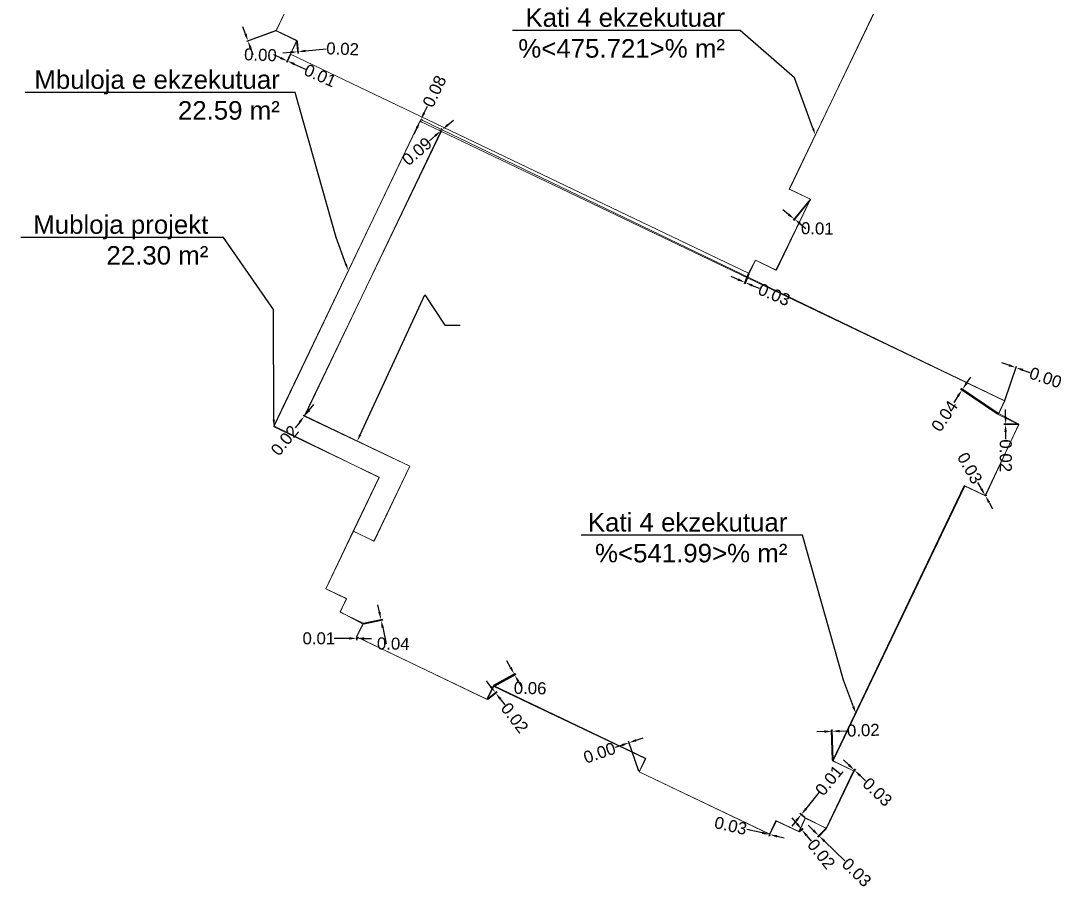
# Model space of a CAD drawing. Header units: metres. Extents: x 7511817.6 to 7511862.7, y 4693252.7 to 4693309.5.
# Drawn here: x 7511817.6 to 7511862.71, y 4693252.73 to 4693290.28 of the extents above; entities that cross this region are included whole.
import ezdxf
from ezdxf import colors
from ezdxf.entities.mleader import LeaderData, LeaderLine
from ezdxf.math import Vec2, Vec3

# ---------------------------------------------------------------- set-up
doc = ezdxf.new("R2010")
doc.units = ezdxf.units.M
for name, color, linetype, lineweight in [('dim', 7, 'Continuous', 0), ('kati 4 ekzekutim', 1, 'Continuous', 0), ('kati 4 ekzekutim pikat', 1, 'Continuous', 0), ('kati 4 projekt', 250, 'Continuous', 0)]:
    doc.layers.add(name, color=color, linetype=linetype, lineweight=lineweight)
doc.styles.get("Standard").update_dxf_attribs({"font": 'arial.ttf'})
doc.dimstyles.get("Standard").update_dxf_attribs({"dimtxt": 0.18, "dimasz": 0.18, "dimexe": 0.18, "dimexo": 0.0625, "dimgap": 0.09, "dimtad": 0, "dimtih": 1, "dimtoh": 1, "dimdec": 4, "dimzin": 0, "dimdsep": 46, "dimtxsty": 'Standard', "dimcen": 0.09, "dimadec": 0, "dimazin": 0, "dimtfac": 1, "dimtdec": 4, "dimtofl": 0, "dimtmove": 0, "dimatfit": 3, "dimfxl": 1, "dimtolj": 1, "dimtzin": 0, "dimarcsym": 0})

# ---------------------------------------------------------------- blocks, each defined once
blk = doc.blocks.new('*D55')
at = {"layer": 'Defpoints', "color": 0, "transparency": 16777216}
for p in [(7511829.529000001, 4693289.427, 643.937), (7511829.550864575, 4693289.429190307), (7511829.576834393, 4693288.94949672)]:
    blk.add_point(p, dxfattribs=at)
at = {"layer": 'dim', "color": 0, "lineweight": -2, "transparency": 16777216}
for p, q in [((7511829.53149193, 4693289.402124505), (7511829.584011149, 4693288.877855292)), ((7511829.553356504, 4693289.404314811), (7511829.605875723, 4693288.880045598)), ((7511829.917105313, 4693288.983583717), (7511830.808094681, 4693289.072839512)), ((7511829.258428046, 4693288.91760003), (7511828.9400217, 4693288.88570334))]:
    blk.add_line(p, q, dxfattribs=at)
at = {"layer": 'dim', "color": 0, "transparency": 16777216}
for points in [[(7511829.911789198, 4693289.036651441), (7511829.922421428, 4693288.930515992), (7511829.598698967, 4693288.951687027)], [(7511829.253111931, 4693288.970667754), (7511829.263744161, 4693288.864532306), (7511829.576834393, 4693288.94949672)]]:
    blk.add_solid(points, dxfattribs=at)
at = {"layer": 'dim', "color": 0, "transparency": 16777216, "insert": (7511831.523279049, 4693289.072839512), "char_height": 0.52, "attachment_point": 5, "rotation": 358}
blk.add_mtext('\\A1;0.02', dxfattribs=at)
blk = doc.blocks.new('*D56')
at = {"layer": 'Defpoints', "color": 0, "transparency": 16777216}
for p in [(7511829.261, 4693288.847000001, 643.878), (7511829.270451475, 4693288.842786499), (7511829.138760136, 4693288.547384235)]:
    blk.add_point(p, dxfattribs=at)
at = {"layer": 'dim', "color": 0, "lineweight": -2, "transparency": 16777216}
for p, q in [((7511828.837036565, 4693288.681893635), (7511828.544764468, 4693288.812189533)), ((7511829.250820632, 4693288.824166242), (7511829.099992083, 4693288.485836513)), ((7511829.260272108, 4693288.819952742), (7511829.109443559, 4693288.481623014)), ((7511829.431032235, 4693288.417088336), (7511829.949467698, 4693288.185968036))]:
    blk.add_line(p, q, dxfattribs=at)
at = {"layer": 'dim', "color": 0, "transparency": 16777216}
for points in [[(7511828.858752548, 4693288.730605652), (7511828.815320581, 4693288.633181619), (7511829.129308661, 4693288.551597735)], [(7511829.452748218, 4693288.465800353), (7511829.409316251, 4693288.36837632), (7511829.138760136, 4693288.547384235)]]:
    blk.add_solid(points, dxfattribs=at)
at = {"layer": 'dim', "color": 0, "transparency": 16777216, "insert": (7511830.553348005, 4693287.916756133), "char_height": 0.52, "attachment_point": 5, "rotation": 335.97252394301796}
blk.add_mtext('\\A1;0.01', dxfattribs=at)
blk = doc.blocks.new('*D57')
at = {"layer": 'Defpoints', "color": 0, "transparency": 16777216}
for p in [(7511828.648705931, 4693289.860594509), (7511828.649999999, 4693289.857, 643.937), (7511827.42710333, 4693289.41674199)]:
    blk.add_point(p, dxfattribs=at)
at = {"layer": 'dim', "color": 0, "lineweight": -2, "transparency": 16777216}
for p, q in [((7511827.317415718, 4693289.721419279), (7511827.209022173, 4693290.022502056)), ((7511828.625183838, 4693289.852126263), (7511827.358065637, 4693289.395947952)), ((7511828.626477906, 4693289.848531754), (7511827.359359705, 4693289.392353442)), ((7511827.535496875, 4693289.115659212), (7511827.64389042, 4693288.814576433))]:
    blk.add_line(p, q, dxfattribs=at)
at = {"layer": 'dim', "color": 0, "transparency": 16777216}
for points in [[(7511827.367596179, 4693289.739484869), (7511827.267235255, 4693289.703353688), (7511827.425809262, 4693289.4203365)], [(7511827.585677337, 4693289.133724802), (7511827.485316413, 4693289.097593621), (7511827.42710333, 4693289.41674199)]]:
    blk.add_solid(points, dxfattribs=at)
at = {"layer": 'dim', "color": 0, "transparency": 16777216, "insert": (7511827.96860934, 4693288.814576433), "char_height": 0.52, "attachment_point": 5, "rotation": 358}
blk.add_mtext('\\A1;0.00', dxfattribs=at)
blk = doc.blocks.new('*D59')
at = {"layer": 'Defpoints', "color": 0, "transparency": 16777216}
for p in [(7511851.767289163, 4693282.574230514), (7511851.775, 4693282.568, 643.926), (7511851.071117246, 4693281.712653529)]:
    blk.add_point(p, dxfattribs=at)
at = {"layer": 'dim', "color": 0, "lineweight": -2, "transparency": 16777216}
for p, q in [((7511851.751576873, 4693282.554785106), (7511851.025865849, 4693281.65665075)), ((7511851.75928771, 4693282.54855459), (7511851.033576687, 4693281.650420235)), ((7511850.82221601, 4693281.913770844), (7511850.573314773, 4693282.11488816)), ((7511851.327729319, 4693281.505305697), (7511851.576630555, 4693281.304188382))]:
    blk.add_line(p, q, dxfattribs=at)
at = {"layer": 'dim', "color": 0, "transparency": 16777216}
for points in [[(7511850.855735562, 4693281.955254384), (7511850.788696457, 4693281.872287305), (7511851.071117246, 4693281.712653529)], [(7511851.361248871, 4693281.546789237), (7511851.294209766, 4693281.463822158), (7511851.078828083, 4693281.706423013)]]:
    blk.add_solid(points, dxfattribs=at)
at = {"layer": 'dim', "color": 0, "transparency": 16777216, "insert": (7511852.067013763, 4693281.304188383), "char_height": 0.52, "attachment_point": 5, "rotation": 359}
blk.add_mtext('\\A1;0.01', dxfattribs=at)
blk = doc.blocks.new('*D64')
at = {"layer": 'Defpoints', "color": 0, "transparency": 16777216}
for p in [(7511832.409676925, 4693264.230404165), (7511833.183947004, 4693264.393947941), (7511832.417999999, 4693264.190999999, 644.02)]:
    blk.add_point(p, dxfattribs=at)
at = {"layer": 'dim', "color": 0, "lineweight": -2, "transparency": 16777216}
for p, q in [((7511833.117814747, 4693264.70703982), (7511833.051682489, 4693265.020131699)), ((7511832.434137229, 4693264.235570746), (7511833.254392677, 4693264.408827699)), ((7511832.442460302, 4693264.196166581), (7511833.262715749, 4693264.369423533)), ((7511833.258402335, 4693264.041451897), (7511833.406021627, 4693263.342573571))]:
    blk.add_line(p, q, dxfattribs=at)
at = {"layer": 'dim', "color": 0, "transparency": 16777216}
for points in [[(7511833.169996727, 4693264.718061863), (7511833.065632767, 4693264.696017777), (7511833.183947004, 4693264.393947941)], [(7511833.310584315, 4693264.05247394), (7511833.206220355, 4693264.030429854), (7511833.192270077, 4693264.354543775)]]:
    blk.add_solid(points, dxfattribs=at)
at = {"layer": 'dim', "color": 0, "transparency": 16777216, "insert": (7511833.715359335, 4693263.34257357), "char_height": 0.52, "attachment_point": 5, "rotation": 359}
blk.add_mtext('\\A1;0.04', dxfattribs=at)
blk = doc.blocks.new('*D65')
at = {"layer": 'Defpoints', "color": 0, "transparency": 16777216}
for p in [(7511832.12926314, 4693263.644001422), (7511832.138989376, 4693263.571208067), (7511832.139, 4693263.644000001, 644.02)]:
    blk.add_point(p, dxfattribs=at)
at = {"layer": 'dim', "color": 0, "lineweight": -2, "transparency": 16777216}
for p, q in [((7511831.809252519, 4693263.571256195), (7511831.157003176, 4693263.571351398)), ((7511832.129259491, 4693263.619001422), (7511832.129242007, 4693263.49920949)), ((7511832.138996352, 4693263.619000001), (7511832.138978867, 4693263.499208068)), ((7511832.458989372, 4693263.57116136), (7511832.778989369, 4693263.571114652))]:
    blk.add_line(p, q, dxfattribs=at)
at = {"layer": 'dim', "color": 0, "transparency": 16777216}
for points in [[(7511831.809260303, 4693263.624589529), (7511831.809244734, 4693263.517922862), (7511832.129252516, 4693263.571209488)], [(7511832.458997156, 4693263.624494693), (7511832.458981588, 4693263.517828027), (7511832.138989376, 4693263.571208067)]]:
    blk.add_solid(points, dxfattribs=at)
at = {"layer": 'dim', "color": 0, "transparency": 16777216, "insert": (7511830.495832652, 4693263.571447903), "char_height": 0.52, "attachment_point": 5, "rotation": 359.9916370719613}
blk.add_mtext('\\A1;0.01', dxfattribs=at)
blk = doc.blocks.new('*D66')
at = {"layer": 'Defpoints', "color": 0, "transparency": 16777216}
for p in [(7511838.946730184, 4693262.035229556), (7511838.048165895, 4693261.534117299), (7511838.075, 4693261.486, 644.011)]:
    blk.add_point(p, dxfattribs=at)
at = {"layer": 'dim', "color": 0, "lineweight": -2, "transparency": 16777216}
for p, q in [((7511838.790870728, 4693262.314707337), (7511838.635011272, 4693262.594185118)), ((7511838.070000097, 4693261.546293819), (7511839.009612685, 4693262.070297934)), ((7511838.096834202, 4693261.49817652), (7511839.03644679, 4693262.022180635)), ((7511839.129423746, 4693261.707634476), (7511839.290435488, 4693261.418917927))]:
    blk.add_line(p, q, dxfattribs=at)
at = {"layer": 'dim', "color": 0, "transparency": 16777216}
for points in [[(7511838.837450357, 4693262.340683913), (7511838.744291098, 4693262.288730762), (7511838.946730184, 4693262.035229556)], [(7511839.176003375, 4693261.733611052), (7511839.082844116, 4693261.681657901), (7511838.97356429, 4693261.987112257)]]:
    blk.add_solid(points, dxfattribs=at)
at = {"layer": 'dim', "color": 0, "transparency": 16777216, "insert": (7511839.639094987, 4693261.418917929), "char_height": 0.52, "attachment_point": 5, "rotation": 359}
blk.add_mtext('\\A1;0.06', dxfattribs=at)
blk = doc.blocks.new('*D67')
at = {"layer": 'Defpoints', "color": 0, "transparency": 16777216}
for p in [(7511838.136795736, 4693261.228676192), (7511837.767752131, 4693260.947714605), (7511837.782000001, 4693260.929, 644.017)]:
    blk.add_point(p, dxfattribs=at)
at = {"layer": 'dim', "color": 0, "lineweight": -2, "transparency": 16777216}
for p, q in [((7511837.942955551, 4693261.483285664), (7511837.749115366, 4693261.737895134)), ((7511837.787643495, 4693260.962858371), (7511838.194082867, 4693261.272290234)), ((7511837.801891365, 4693260.944143765), (7511838.208330737, 4693261.253575629)), ((7511838.344883791, 4693260.955352116), (7511838.538723976, 4693260.700742645))]:
    blk.add_line(p, q, dxfattribs=at)
at = {"layer": 'dim', "color": 0, "transparency": 16777216}
for points in [[(7511837.985390462, 4693261.515592361), (7511837.900520639, 4693261.450978966), (7511838.136795736, 4693261.228676192)], [(7511838.387318702, 4693260.987658814), (7511838.30244888, 4693260.923045419), (7511838.151043606, 4693261.209961587)]]:
    blk.add_solid(points, dxfattribs=at)
at = {"layer": 'dim', "color": 0, "transparency": 16777216, "insert": (7511838.968020155, 4693260.136861255), "char_height": 0.52, "attachment_point": 5, "rotation": 307.28287230549165}
blk.add_mtext('\\A1;0.02', dxfattribs=at)
blk = doc.blocks.new('*D69')
at = {"layer": 'Defpoints', "color": 0, "transparency": 16777216}
for p in [(7511843.920074656, 4693259.059514962), (7511844.353502219, 4693257.798454109), (7511844.358000001, 4693257.800000001)]:
    blk.add_point(p, dxfattribs=at)
at = {"layer": 'dim', "color": 0, "lineweight": -2, "transparency": 16777216}
for p, q in [((7511844.227196732, 4693259.16507305), (7511844.529821025, 4693259.269085248)), ((7511843.617450362, 4693258.955502765), (7511843.314826068, 4693258.851490568)), ((7511844.345376265, 4693257.822096632), (7511843.896671911, 4693259.127605429)), ((7511844.349874048, 4693257.823642524), (7511843.901169693, 4693259.12915132))]:
    blk.add_line(p, q, dxfattribs=at)
at = {"layer": 'dim', "color": 0, "transparency": 16777216}
for points in [[(7511843.600114996, 4693259.005940148), (7511843.634785728, 4693258.905065384), (7511843.920074656, 4693259.059514962)], [(7511844.209861365, 4693259.215510433), (7511844.244532097, 4693259.114635669), (7511843.924572438, 4693259.061060853)]]:
    blk.add_solid(points, dxfattribs=at)
at = {"layer": 'dim', "color": 0, "transparency": 16777216, "insert": (7511842.642929436, 4693258.620559191), "char_height": 0.52, "attachment_point": 5, "rotation": 18.96788422825062}
blk.add_mtext('\\A1;0.00', dxfattribs=at)
blk = doc.blocks.new('*D70')
at = {"layer": 'Defpoints', "color": 0, "transparency": 16777216}
for p in [(7511849.991991293, 4693255.102166926), (7511850.015907947, 4693255.082458024), (7511850.019, 4693255.096, 644.03)]:
    blk.add_point(p, dxfattribs=at)
at = {"layer": 'dim', "color": 0, "lineweight": -2, "transparency": 16777216}
for p, q in [((7511849.676928235, 4693255.159857618), (7511849.013153093, 4693255.311418094)), ((7511849.986426241, 4693255.077794191), (7511849.972871889, 4693255.018431475)), ((7511850.013434948, 4693255.071627265), (7511849.999880597, 4693255.012264549)), ((7511850.327878951, 4693255.011225358), (7511850.639849954, 4693254.93999269))]:
    blk.add_line(p, q, dxfattribs=at)
at = {"layer": 'dim', "color": 0, "transparency": 16777216}
for points in [[(7511849.688800346, 4693255.211852785), (7511849.665056123, 4693255.10786245), (7511849.988899239, 4693255.08862495)], [(7511850.339751062, 4693255.063220525), (7511850.316006839, 4693254.95923019), (7511850.015907947, 4693255.082458024)]]:
    blk.add_solid(points, dxfattribs=at)
at = {"layer": 'dim', "color": 0, "transparency": 16777216, "insert": (7511848.319640061, 4693255.469768653), "char_height": 0.52, "attachment_point": 5, "rotation": 347.1380879520026}
blk.add_mtext('\\A1;0.03', dxfattribs=at)
blk = doc.blocks.new('*D72')
at = {"layer": 'Defpoints', "color": 0, "transparency": 16777216}
for p in [(7511851.264778797, 4693255.214023142), (7511851.276000001, 4693255.199999999, 643.936), (7511851.385762714, 4693255.310833479)]:
    blk.add_point(p, dxfattribs=at)
at = {"layer": 'dim', "color": 0, "lineweight": -2, "transparency": 16777216}
for p, q in [((7511851.185831081, 4693255.560688121), (7511850.985899448, 4693255.810542763)), ((7511851.284298691, 4693255.229642801), (7511851.441980009, 4693255.355818097)), ((7511851.295519894, 4693255.215619659), (7511851.453201212, 4693255.341794955)), ((7511851.596915551, 4693255.046955694), (7511851.796847183, 4693254.797101052))]:
    blk.add_line(p, q, dxfattribs=at)
at = {"layer": 'dim', "color": 0, "transparency": 16777216}
for points in [[(7511851.227473521, 4693255.59401006), (7511851.144188642, 4693255.527366183), (7511851.385762714, 4693255.310833479)], [(7511851.63855799, 4693255.080277633), (7511851.555273111, 4693255.013633756), (7511851.396983918, 4693255.296810336)]]:
    blk.add_solid(points, dxfattribs=at)
at = {"layer": 'dim', "color": 0, "transparency": 16777216, "insert": (7511852.239634039, 4693254.243750141), "char_height": 0.52, "attachment_point": 5, "rotation": 308.66650802674815}
blk.add_mtext('\\A1;0.02', dxfattribs=at)
blk = doc.blocks.new('*D73')
at = {"layer": 'Defpoints', "color": 0, "transparency": 16777216}
for p in [(7511852.447350577, 4693255.369020091), (7511852.469, 4693255.348000001, 644.03), (7511852.129680065, 4693255.041838683)]:
    blk.add_point(p, dxfattribs=at)
at = {"layer": 'dim', "color": 0, "lineweight": -2, "transparency": 16777216}
for p, q in [((7511851.900093556, 4693255.2647513), (7511851.670507047, 4693255.487663917)), ((7511852.429935529, 4693255.351083645), (7511852.079524726, 4693254.990181719)), ((7511852.451584951, 4693255.330063554), (7511852.101174148, 4693254.969161628)), ((7511852.380915997, 4693254.797905976), (7511853.258884179, 4693253.945459609))]:
    blk.add_line(p, q, dxfattribs=at)
at = {"layer": 'dim', "color": 0, "transparency": 16777216}
for points in [[(7511851.937245659, 4693255.303015718), (7511851.862941453, 4693255.226486883), (7511852.129680065, 4693255.041838683)], [(7511852.418068099, 4693254.836170394), (7511852.343763893, 4693254.759641558), (7511852.151329488, 4693255.020818593)]]:
    blk.add_solid(points, dxfattribs=at)
at = {"layer": 'dim', "color": 0, "transparency": 16777216, "insert": (7511853.769256085, 4693253.449923797), "char_height": 0.52, "attachment_point": 5, "rotation": 315.8449919478145}
blk.add_mtext('\\A1;0.03', dxfattribs=at)
blk = doc.blocks.new('*D74')
at = {"layer": 'Defpoints', "color": 0, "transparency": 16777216}
for p in [(7511851.36798851, 4693255.944930345), (7511851.54519256, 4693255.800425835), (7511851.552999998, 4693255.809999999)]:
    blk.add_point(p, dxfattribs=at)
at = {"layer": 'dim', "color": 0, "lineweight": -2, "transparency": 16777216}
for p, q in [((7511851.578028865, 4693256.20250017), (7511852.160635572, 4693256.916943388)), ((7511851.165755594, 4693255.696934685), (7511850.963522679, 4693255.448939024)), ((7511851.525817899, 4693255.816225281), (7511851.312189486, 4693255.990432751)), ((7511851.533625338, 4693255.825799445), (7511851.319996925, 4693256.000006915))]:
    blk.add_line(p, q, dxfattribs=at)
at = {"layer": 'dim', "color": 0, "transparency": 16777216}
for points in [[(7511851.536696255, 4693256.236205656), (7511851.619361475, 4693256.168794684), (7511851.375795949, 4693255.954504509)], [(7511851.124422984, 4693255.730640171), (7511851.207088204, 4693255.663229199), (7511851.36798851, 4693255.944930345)]]:
    blk.add_solid(points, dxfattribs=at)
at = {"layer": 'dim', "color": 0, "transparency": 16777216, "insert": (7511852.578480711, 4693257.429341585), "char_height": 0.52, "attachment_point": 5, "rotation": 50.80380319932571}
blk.add_mtext('\\A1;0.01', dxfattribs=at)
blk = doc.blocks.new('*D75')
at = {"layer": 'Defpoints', "color": 0, "transparency": 16777216}
for p in [(7511853.633716507, 4693257.849954568), (7511853.658, 4693257.827000001, 644.039), (7511853.661855383, 4693257.87972251)]:
    blk.add_point(p, dxfattribs=at)
at = {"layer": 'dim', "color": 0, "lineweight": -2, "transparency": 16777216}
for p, q in [((7511853.429307557, 4693258.099544047), (7511853.196759731, 4693258.319365585)), ((7511853.650890063, 4693257.868122367), (7511853.71131523, 4693257.932045771)), ((7511853.675173557, 4693257.8451678), (7511853.735598723, 4693257.909091203)), ((7511853.918686703, 4693257.636946404), (7511854.15123453, 4693257.417124867))]:
    blk.add_line(p, q, dxfattribs=at)
at = {"layer": 'dim', "color": 0, "transparency": 16777216}
for points in [[(7511853.465944479, 4693258.138302018), (7511853.392670634, 4693258.060786077), (7511853.661855383, 4693257.87972251)], [(7511853.955323625, 4693257.675704375), (7511853.88204978, 4693257.598188434), (7511853.686138877, 4693257.856767942)]]:
    blk.add_solid(points, dxfattribs=at)
at = {"layer": 'dim', "color": 0, "transparency": 16777216, "insert": (7511854.668189459, 4693256.928460539), "char_height": 0.52, "attachment_point": 5, "rotation": 316.6114494792663}
blk.add_mtext('\\A1;0.03', dxfattribs=at)
blk = doc.blocks.new('*D76')
at = {"layer": 'Defpoints', "color": 0, "transparency": 16777216}
for p in [(7511852.709212535, 4693259.552107915), (7511852.731558514, 4693258.281360361), (7511852.750999999, 4693258.281999999, 643.928)]:
    blk.add_point(p, dxfattribs=at)
at = {"layer": 'dim', "color": 0, "lineweight": -2, "transparency": 16777216}
for p, q in [((7511852.369944102, 4693259.54094574), (7511852.050117156, 4693259.530423203)), ((7511852.730736441, 4693258.306346841), (7511852.687403479, 4693259.623429339)), ((7511852.750177926, 4693258.306986479), (7511852.706844964, 4693259.624068978)), ((7511853.029039483, 4693259.562630452), (7511853.348866429, 4693259.573152989))]:
    blk.add_line(p, q, dxfattribs=at)
at = {"layer": 'dim', "color": 0, "transparency": 16777216}
for points in [[(7511852.368190345, 4693259.594250232), (7511852.371697858, 4693259.487641249), (7511852.68977105, 4693259.551468276)], [(7511853.027285726, 4693259.615934944), (7511853.030793238, 4693259.509325961), (7511852.709212535, 4693259.552107915)]]:
    blk.add_solid(points, dxfattribs=at)
at = {"layer": 'dim', "color": 0, "transparency": 16777216, "insert": (7511854.057184399, 4693259.59645716), "char_height": 0.52, "attachment_point": 5, "rotation": 1.8843926578469723}
blk.add_mtext('\\A1;0.02', dxfattribs=at)
blk = doc.blocks.new('*D78')
at = {"layer": 'Defpoints', "color": 0, "transparency": 16777216}
for p in [(7511859.328272947, 4693269.758440011), (7511859.328272947, 4693269.758440011), (7511859.342, 4693269.733999999, 644.028)]:
    blk.add_point(p, dxfattribs=at)
at = {"layer": 'dim', "color": 0, "lineweight": -2, "transparency": 16777216}
for p, q in [((7511859.171566751, 4693270.037443897), (7511859.014860556, 4693270.316447782)), ((7511859.350070126, 4693269.770682683), (7511859.391048823, 4693269.793698906)), ((7511859.363797179, 4693269.746242671), (7511859.404775876, 4693269.769258894)), ((7511859.498706196, 4693269.454996114), (7511859.655412391, 4693269.175992228))]:
    blk.add_line(p, q, dxfattribs=at)
at = {"layer": 'dim', "color": 0, "transparency": 16777216}
for points in [[(7511859.218067398, 4693270.063561596), (7511859.125066104, 4693270.011326198), (7511859.328272947, 4693269.758440011)], [(7511859.545206843, 4693269.481113813), (7511859.452205549, 4693269.428878415), (7511859.342, 4693269.733999999)]]:
    blk.add_solid(points, dxfattribs=at)
at = {"layer": 'dim', "color": 0, "transparency": 16777216, "insert": (7511858.666501934, 4693270.936674753), "char_height": 0.52, "attachment_point": 5, "rotation": 299.3213162394581}
blk.add_mtext('\\A1;0.03', dxfattribs=at)
blk = doc.blocks.new('*D79')
at = {"layer": 'Defpoints', "color": 0, "transparency": 16777216}
for p in [(7511860.214866725, 4693272.839008179), (7511860.795000001, 4693272.841, 643.948), (7511860.795052268, 4693272.825776627)]:
    blk.add_point(p, dxfattribs=at)
at = {"layer": 'dim', "color": 0, "lineweight": -2, "transparency": 16777216}
for p, q in [((7511860.213768048, 4693273.159006294), (7511860.212669372, 4693273.479004406)), ((7511860.770000148, 4693272.840914167), (7511860.14286715, 4693272.838760978)), ((7511860.770052414, 4693272.825690794), (7511860.142919417, 4693272.823537605)), ((7511860.216017669, 4693272.503786692), (7511860.217116345, 4693272.183788579))]:
    blk.add_line(p, q, dxfattribs=at)
at = {"layer": 'dim', "color": 0, "transparency": 16777216}
for points in [[(7511860.267101068, 4693273.159189407), (7511860.160435029, 4693273.158823181), (7511860.214866725, 4693272.839008179)], [(7511860.269350689, 4693272.503969805), (7511860.16268465, 4693272.503603579), (7511860.214918992, 4693272.823784807)]]:
    blk.add_solid(points, dxfattribs=at)
at = {"layer": 'dim', "color": 0, "transparency": 16777216, "insert": (7511860.219549575, 4693271.475091529), "char_height": 0.52, "attachment_point": 5, "rotation": 270.19671765616147}
blk.add_mtext('\\A1;0.02', dxfattribs=at)
blk = doc.blocks.new('*D80')
at = {"layer": 'Defpoints', "color": 0, "transparency": 16777216}
for p in [(7511860.66063237, 4693275.285450626), (7511860.173308415, 4693273.84358567), (7511860.178000001, 4693273.842)]:
    blk.add_point(p, dxfattribs=at)
at = {"layer": 'dim', "color": 0, "lineweight": -2, "transparency": 16777216}
for p, q in [((7511860.357479114, 4693275.387910876), (7511860.054325858, 4693275.490371127)), ((7511860.181313124, 4693273.86726952), (7511860.683685927, 4693275.353660109)), ((7511860.186004708, 4693273.865683848), (7511860.688377512, 4693275.352074439)), ((7511860.968477212, 4693275.181404707), (7511861.27163047, 4693275.078944457))]:
    blk.add_line(p, q, dxfattribs=at)
at = {"layer": 'dim', "color": 0, "transparency": 16777216}
for points in [[(7511860.374555822, 4693275.43843642), (7511860.340402406, 4693275.337385333), (7511860.66063237, 4693275.285450626)], [(7511860.98555392, 4693275.23193025), (7511860.951400504, 4693275.130879164), (7511860.665323956, 4693275.283864956)]]:
    blk.add_solid(points, dxfattribs=at)
at = {"layer": 'dim', "color": 0, "transparency": 16777216, "insert": (7511861.944701524, 4693274.851458764), "char_height": 0.52, "attachment_point": 5, "rotation": 341.32568827250935}
blk.add_mtext('\\A1;0.00', dxfattribs=at)
blk = doc.blocks.new('*D81')
at = {"layer": 'Defpoints', "color": 0, "transparency": 16777216}
for p in [(7511858.326789323, 4693274.311187018), (7511859.892894344, 4693273.257182331), (7511859.917000001, 4693273.293000001, 643.921)]:
    blk.add_point(p, dxfattribs=at)
at = {"layer": 'dim', "color": 0, "lineweight": -2, "transparency": 16777216}
for p, q in [((7511858.529563232, 4693274.612480969), (7511858.708231483, 4693274.877957251)), ((7511859.87215401, 4693273.271140788), (7511858.26705716, 4693274.351387374)), ((7511859.896259667, 4693273.306958457), (7511858.291162818, 4693274.387205044)), ((7511858.148121072, 4693274.045710736), (7511857.96945282, 4693273.780234453))]:
    blk.add_line(p, q, dxfattribs=at)
at = {"layer": 'dim', "color": 0, "transparency": 16777216}
for points in [[(7511858.485317186, 4693274.642259011), (7511858.573809279, 4693274.582702927), (7511858.350894981, 4693274.347004687)], [(7511858.103875025, 4693274.075488778), (7511858.192367119, 4693274.015932694), (7511858.326789323, 4693274.311187018)]]:
    blk.add_solid(points, dxfattribs=at)
at = {"layer": 'dim', "color": 0, "transparency": 16777216, "insert": (7511857.572866583, 4693273.19096222), "char_height": 0.52, "attachment_point": 5, "rotation": 56.059043226826354}
blk.add_mtext('\\A1;0.04', dxfattribs=at)
blk = doc.blocks.new('*D82')
at = {"layer": 'Defpoints', "color": 0, "transparency": 16777216}
for p in [(7511849.089000001, 4693279.364, 643.937), (7511849.117944951, 4693279.351891078), (7511848.926330367, 4693278.975157417)]:
    blk.add_point(p, dxfattribs=at)
at = {"layer": 'dim', "color": 0, "lineweight": -2, "transparency": 16777216}
for p, q in [((7511848.63112176, 4693279.098655918), (7511848.335913157, 4693279.222154417)), ((7511849.07935168, 4693279.340936827), (7511848.898543204, 4693278.908735481)), ((7511849.108296631, 4693279.328827905), (7511848.927488155, 4693278.896626559)), ((7511849.250483923, 4693278.839549996), (7511849.545692528, 4693278.716051496))]:
    blk.add_line(p, q, dxfattribs=at)
at = {"layer": 'dim', "color": 0, "transparency": 16777216}
for points in [[(7511848.651704844, 4693279.147857352), (7511848.610538677, 4693279.049454482), (7511848.926330367, 4693278.975157417)], [(7511849.271067006, 4693278.88875143), (7511849.229900839, 4693278.79034856), (7511848.955275318, 4693278.963048495)]]:
    blk.add_solid(points, dxfattribs=at)
at = {"layer": 'dim', "color": 0, "transparency": 16777216, "insert": (7511850.201942666, 4693278.44151374), "char_height": 0.52, "attachment_point": 5, "rotation": 337.29833739388977}
blk.add_mtext('\\A1;0.03', dxfattribs=at)
blk = doc.blocks.new('*D87')
at = {"layer": 'Defpoints', "color": 0, "transparency": 16777216}
for p in [(7511834.868321579, 4693285.945522204), (7511834.905, 4693286.022), (7511834.913627952, 4693286.017862072)]:
    blk.add_point(p, dxfattribs=at)
at = {"layer": 'dim', "color": 0, "lineweight": -2, "transparency": 16777216}
for p, q in [((7511835.052007072, 4693286.306394946), (7511835.190386191, 4693286.594927819)), ((7511834.89086321, 4693285.934711335), (7511834.941869428, 4693285.910248973)), ((7511834.927541631, 4693286.011189131), (7511834.978547849, 4693285.98672677)), ((7511834.738570412, 4693285.652851401), (7511834.600191293, 4693285.364318527))]:
    blk.add_line(p, q, dxfattribs=at)
at = {"layer": 'dim', "color": 0, "transparency": 16777216}
for points in [[(7511835.003918259, 4693286.329458132), (7511835.100095884, 4693286.283331758), (7511834.913627952, 4693286.017862072)], [(7511834.690481599, 4693285.675914587), (7511834.786659224, 4693285.629788213), (7511834.876949532, 4693285.941384275)]]:
    blk.add_solid(points, dxfattribs=at)
at = {"layer": 'dim', "color": 0, "transparency": 16777216, "insert": (7511835.498233715, 4693287.236817516), "char_height": 0.52, "attachment_point": 5, "rotation": 64.37782510365545}
blk.add_mtext('\\A1;0.08', dxfattribs=at)
blk = doc.blocks.new('*D88')
at = {"layer": 'Defpoints', "color": 0, "transparency": 16777216}
for p in [(7511835.765485919, 4693285.518292418), (7511835.769934918, 4693285.513112337), (7511835.838582767, 4693285.572071692)]:
    blk.add_point(p, dxfattribs=at)
at = {"layer": 'dim', "color": 0, "lineweight": -2, "transparency": 16777216}
for p, q in [((7511836.076888982, 4693285.785746153), (7511836.319644196, 4693285.994240532)), ((7511835.753646295, 4693285.532077588), (7511835.718574683, 4693285.572912341)), ((7511835.822294144, 4693285.591036943), (7511835.787222533, 4693285.631871696)), ((7511835.522730705, 4693285.309798038), (7511835.279975492, 4693285.101303658))]:
    blk.add_line(p, q, dxfattribs=at)
at = {"layer": 'dim', "color": 0, "transparency": 16777216}
for points in [[(7511835.487981642, 4693285.35025724), (7511835.557479768, 4693285.269338836), (7511835.765485919, 4693285.518292418)], [(7511836.042139919, 4693285.826205355), (7511836.111638045, 4693285.745286951), (7511835.834133768, 4693285.577251772)]]:
    blk.add_solid(points, dxfattribs=at)
at = {"layer": 'dim', "color": 0, "transparency": 16777216, "insert": (7511834.739925867, 4693284.637472996), "char_height": 0.52, "attachment_point": 5, "rotation": 40.658184951619724}
blk.add_mtext('\\A1;0.09', dxfattribs=at)
blk = doc.blocks.new('*D89')
at = {"layer": 'Defpoints', "color": 0, "transparency": 16777216}
for p in [(7511829.86673966, 4693273.180742392), (7511829.86673966, 4693273.180742392), (7511829.881245666, 4693273.198655371)]:
    blk.add_point(p, dxfattribs=at)
at = {"layer": 'dim', "color": 0, "lineweight": -2, "transparency": 16777216}
for p, q in [((7511830.082631241, 4693273.447339609), (7511830.284016813, 4693273.696023849)), ((7511829.665354086, 4693272.932058153), (7511829.463968514, 4693272.683373914)), ((7511829.847311203, 4693273.19647564), (7511829.810785705, 4693273.226054146)), ((7511829.900674122, 4693273.182922123), (7511829.937199621, 4693273.153343616))]:
    blk.add_line(p, q, dxfattribs=at)
at = {"layer": 'dim', "color": 0, "transparency": 16777216}
for points in [[(7511830.041183867, 4693273.480903871), (7511830.124078614, 4693273.413775347), (7511829.881245667, 4693273.198655371)], [(7511829.623906713, 4693272.965622415), (7511829.706801459, 4693272.89849389), (7511829.86673966, 4693273.180742392)]]:
    blk.add_solid(points, dxfattribs=at)
at = {"layer": 'dim', "color": 0, "transparency": 16777216, "insert": (7511829.01796163, 4693272.132615083), "char_height": 0.52, "attachment_point": 5, "rotation": 50.999297708287266}
blk.add_mtext('\\A1;0.02', dxfattribs=at)

msp = doc.modelspace()

# ---------------------------------------------------------------- linework, layer by layer
at = {"layer": 'kati 4 ekzekutim', "elevation": 643.937, "flags": 128}
for points in [[(7511849.089, 4693279.364), (7511849.395, 4693279.936), (7511850.273, 4693279.497), (7511851.775, 4693282.568), (7511850.847, 4693282.999), (7511856.588, 4693294.908)], [(7511830.124, 4693292.947), (7511828.65, 4693289.857), (7511829.529, 4693289.427), (7511829.261, 4693288.847), (7511849.089, 4693279.364)]]:
    msp.add_lwpolyline(points, dxfattribs=at)
at = {"layer": 'kati 4 ekzekutim', "color": 6, "flags": 128}
msp.add_lwpolyline([(7511835.838582768, 4693285.572071693), (7511834.905, 4693286.022), (7511828.547, 4693272.765), (7511833.1, 4693270.527), (7511831.99123622, 4693268.205792821)], dxfattribs=at)
at = {"layer": 'kati 4 ekzekutim', "flags": 128}
msp.add_lwpolyline([(7511838.075, 4693261.486), (7511844.651, 4693258.355), (7511844.358, 4693257.8), (7511850.019, 4693255.096), (7511850.297, 4693255.666), (7511851.276, 4693255.2), (7511851.553, 4693255.81), (7511852.469, 4693255.348), (7511853.658, 4693257.827), (7511852.751, 4693258.282), (7511858.451, 4693270.159), (7511859.342, 4693269.734), (7511860.795, 4693272.841), (7511859.917, 4693273.293), (7511860.178, 4693273.842), (7511835.838582768, 4693285.572071693), (7511829.86673966, 4693273.180742392), (7511834.433433389, 4693271.018941565), (7511832.881449552, 4693267.780774331), (7511831.99123622, 4693268.205792821), (7511830.791, 4693265.718), (7511831.696, 4693265.276), (7511831.414, 4693264.721), (7511832.418, 4693264.191), (7511832.139, 4693263.644), (7511837.782, 4693260.929)], close=True, dxfattribs=at)
at = {"layer": 'kati 4 projekt', "flags": 128}
msp.add_lwpolyline([(7511830.115480157, 4693292.927933563), (7511828.648705932, 4693289.860594509), (7511829.550864575, 4693289.429190307), (7511829.270451475, 4693288.8427865), (7511849.11794495, 4693279.351891078), (7511849.398357901, 4693279.938294574), (7511850.3005147, 4693279.506891193), (7511851.767289163, 4693282.574230515), (7511850.865130386, 4693283.005634842), (7511856.559667039, 4693294.914129745)], dxfattribs=at)
at = {"layer": 'kati 4 projekt', "color": 155, "flags": 128}
msp.add_lwpolyline([(7511835.769934918, 4693285.513112337), (7511834.86832158, 4693285.945522204), (7511828.547681882, 4693272.727903171), (7511833.103579585, 4693270.549303992), (7511831.981924705, 4693268.203693594)], dxfattribs=at)
at = {"layer": 'kati 4 projekt', "flags": 128}
msp.add_lwpolyline([(7511860.173308415, 4693273.84358567), (7511840.325830713, 4693283.334514071), (7511835.769934918, 4693285.513112337), (7511829.881245666, 4693273.19865537), (7511834.437143435, 4693271.020056158), (7511832.884082763, 4693267.772287768), (7511831.981924705, 4693268.203693594), (7511830.795558775, 4693265.722759116), (7511831.697714858, 4693265.291354237), (7511831.417301081, 4693264.704951518), (7511832.409676927, 4693264.230404165), (7511832.12926314, 4693263.644001422), (7511837.76775213, 4693260.947714605), (7511838.048165895, 4693261.534117299), (7511844.633916109, 4693258.384856742), (7511844.353502218, 4693257.798454109), (7511849.991991293, 4693255.102166926), (7511850.272405057, 4693255.688569622), (7511851.264778797, 4693255.214023142), (7511851.545192561, 4693255.800425836), (7511852.447350577, 4693255.369020091), (7511853.633716506, 4693257.849954568), (7511852.731558515, 4693258.281360361), (7511858.426114955, 4693270.189845804), (7511859.328272947, 4693269.758440011), (7511860.795052268, 4693272.825776628), (7511859.892894343, 4693273.25718233)], close=True, dxfattribs=at)

# ---------------------------------------------------------------- dimensions: what is measured, and where the dimension line sits
at = {"layer": 'dim', "color": 5}
for base, p1, p2, angle, picture, middle, turn in [((7511827.42710333, 4693289.41674199), (7511828.648705932, 4693289.860594509), (7511828.65, 4693289.857, 643.937), 289.7995071636689, '*D57', (7511827.96860934, 4693288.814576433), 358), ((7511829.576834393, 4693288.94949672), (7511829.550864575, 4693289.429190307), (7511829.529, 4693289.427, 643.937), 185.7205799910383, '*D55', (7511831.523279049, 4693289.072839512), 358), ((7511851.071117246, 4693281.712653529), (7511851.775, 4693282.568, 643.926), (7511851.767289163, 4693282.574230515), 141.06107616598234, '*D59', (7511852.067013763, 4693281.304188383), 359), ((7511833.183947004, 4693264.393947941), (7511832.418, 4693264.191, 644.02), (7511832.409676927, 4693264.230404165), 101.92688470295094, '*D64', (7511833.715359335, 4693263.34257357), 359), ((7511838.946730184, 4693262.035229556), (7511838.075, 4693261.486, 644.011), (7511838.048165895, 4693261.534117299), 119.14757893567143, '*D66', (7511839.639094987, 4693261.418917929), 359)]:
    dim = msp.add_linear_dim(base=base, p1=p1, p2=p2, angle=angle, dimstyle='Standard', override={"dimscale": 0.4, "dimtxt": 1.3, "dimasz": 0.8, "dimtih": 0, "dimtoh": 0, "dimdec": 2, "dimcen": 0, "dimtdec": 2}, dxfattribs=at)
    dim.commit()
    dim.dimension.update_dxf_attribs({"geometry": picture, "text_midpoint": middle, "dimtype": 161, "text_rotation": turn})
for base, p1, p2, angle, picture, middle in [((7511829.138760136, 4693288.547384235), (7511829.261, 4693288.847, 643.878), (7511829.270451475, 4693288.8427865), 335.972523943018, '*D56', (7511830.553348005, 4693287.916756133)), ((7511848.926330367, 4693278.975157417), (7511849.11794495, 4693279.351891078), (7511849.089, 4693279.364, 643.937), 157.2983373938898, '*D82', (7511850.201942666, 4693278.44151374)), ((7511860.66063237, 4693275.285450626), (7511860.178, 4693273.842), (7511860.173308415, 4693273.84358567), 161.32568827250938, '*D80', (7511861.944701524, 4693274.851458764)), ((7511858.326789323, 4693274.311187018), (7511859.917, 4693273.293, 643.921), (7511859.892894343, 4693273.25718233), 236.05904322682636, '*D81', (7511857.572866583, 4693273.19096222)), ((7511860.214866725, 4693272.839008179), (7511860.795052268, 4693272.825776628), (7511860.795, 4693272.841, 643.948), 90.19671765616147, '*D79', (7511860.219549575, 4693271.475091529)), ((7511832.138989376, 4693263.571208067), (7511832.12926314, 4693263.644001422), (7511832.139, 4693263.644, 644.02), 359.9916315916677, '*D65', (7511830.495832652, 4693263.571447903)), ((7511838.136795736, 4693261.228676192), (7511837.782, 4693260.929, 644.017), (7511837.76775213, 4693260.947714605), 127.28287230549165, '*D67', (7511838.968020155, 4693260.136861255)), ((7511852.709212535, 4693259.552107915), (7511852.731558515, 4693258.281360361), (7511852.751, 4693258.282, 643.928), 1.8843926578469727, '*D76', (7511854.057184399, 4693259.59645716)), ((7511851.36798851, 4693255.944930345), (7511851.553, 4693255.81), (7511851.545192561, 4693255.800425836), 230.8038031993257, '*D74', (7511852.578480711, 4693257.429341585)), ((7511853.661855383, 4693257.87972251), (7511853.658, 4693257.827, 644.039), (7511853.633716506, 4693257.849954568), 136.6114494792663, '*D75', (7511854.668189459, 4693256.928460539)), ((7511850.015907947, 4693255.082458024), (7511849.991991293, 4693255.102166926), (7511850.019, 4693255.096, 644.03), 347.1380898297945, '*D70', (7511848.319640061, 4693255.469768653)), ((7511851.385762714, 4693255.310833479), (7511851.276, 4693255.2, 643.936), (7511851.264778797, 4693255.214023142), 128.66650802674815, '*D72', (7511852.239634039, 4693254.243750141)), ((7511852.129680065, 4693255.041838683), (7511852.469, 4693255.348, 644.03), (7511852.447350577, 4693255.369020091), 135.84499194781455, '*D73', (7511853.769256085, 4693253.449923797))]:
    dim = msp.add_linear_dim(base=base, p1=p1, p2=p2, angle=angle, dimstyle='Standard', override={"dimscale": 0.4, "dimtxt": 1.3, "dimasz": 0.8, "dimtih": 0, "dimtoh": 0, "dimdec": 2, "dimcen": 0, "dimtdec": 2}, dxfattribs=at)
    dim.commit()
    dim.dimension.update_dxf_attribs({"geometry": picture, "text_midpoint": middle, "dimtype": 161})
for p1, p2, distance, picture, middle in [((7511834.86832158, 4693285.945522204), (7511834.905, 4693286.022), -0.009568908109386003, '*D87', (7511835.498233715, 4693287.236817516)), ((7511835.838582768, 4693285.572071693), (7511835.769934918, 4693285.513112337), -0.00682838361374897, '*D88', (7511834.739925867, 4693284.637472996)), ((7511829.881245666, 4693273.19865537), (7511829.86673966, 4693273.180742392), 0, '*D89', (7511829.01796163, 4693272.132615083)), ((7511859.342, 4693269.734, 644.028), (7511859.328272947, 4693269.758440011), 0, '*D78', (7511858.666501934, 4693270.936674753)), ((7511844.358, 4693257.8), (7511844.353502218, 4693257.798454109), -1.3334668828688865, '*D69', (7511842.642929436, 4693258.620559191))]:
    dim = msp.add_aligned_dim(p1=p1, p2=p2, distance=distance, dimstyle='Standard', override={"dimscale": 0.4, "dimtxt": 1.3, "dimasz": 0.8, "dimtih": 0, "dimtoh": 0, "dimdec": 2, "dimcen": 0, "dimtdec": 2}, dxfattribs=at)
    dim.commit()
    dim.dimension.update_dxf_attribs({"geometry": picture, "text_midpoint": middle})

# ---------------------------------------------------------------- leaders
at = {"layer": 'kati 4 ekzekutim'}
ml = msp.add_multileader_mtext('Standard', dxfattribs=at)
ml.set_content('Mbuloja e ekzekutuar\\P 22.59 m²', color=256)
ml.set_leader_properties()
ml.build(insert=Vec2(0, 0))
ml.multileader.update_dxf_attribs({"text_left_attachment_type": 6, "text_right_attachment_type": 6, "dogleg_length": 0.36, "arrow_head_size": 0.3})
ctx = ml.context
ctx.base_point, ctx.char_height, ctx.arrow_head_size, ctx.landing_gap_size, ctx.plane_origin = Vec3(7511817.949621861, 4693287.185121424), 0.8, 0.3, 0.3, Vec3(7511831.691015608, 4693278.314267491)
ctx.left_attachment, ctx.right_attachment, ctx.text_align_type = 6, 6, 2
notes = []
notes.append((ctx, [(0, (1, 1, 0), (7511829.4651471, 4693287.185121424), (-1, 0), 0.36, [(0, [(7511831.767968787, 4693279.481008681), (7511831.240226601, 4693280.911393451)], 0, [])])]))
ctx.mtext.insert, ctx.mtext.alignment, ctx.mtext.flow_direction = Vec3(7511828.805147099, 4693288.145121424), 3, 5
ml = msp.add_multileader_mtext('Standard', dxfattribs=at)
ml.set_content('Kati 4 ekzekutuar\\P %<541.99>% m²', color=256)
ml.set_leader_properties()
ml.build(insert=Vec2(0, 0))
ml.multileader.update_dxf_attribs({"text_left_attachment_type": 6, "text_right_attachment_type": 6, "dogleg_length": 0.36, "arrow_head_size": 0.3})
ctx = ml.context
ctx.base_point, ctx.char_height, ctx.arrow_head_size, ctx.landing_gap_size, ctx.plane_origin = Vec3(7511841.902928013, 4693268.035149037), 0.8, 0.3, 0.3, Vec3(7511853.657418622, 4693259.164295103)
ctx.left_attachment, ctx.right_attachment, ctx.text_align_type = 6, 6, 2
notes.append((ctx, [(0, (1, 1, 0), (7511851.431550114, 4693268.035149037), (-1, 0), 0.36, [(0, [(7511853.734371801, 4693260.331036294), (7511853.206629615, 4693261.761421063)], 0, [])])]))
ctx.mtext.insert, ctx.mtext.alignment, ctx.mtext.flow_direction = Vec3(7511850.771550114, 4693268.995149037), 3, 5
at = {"layer": 'kati 4 ekzekutim pikat'}
ml = msp.add_multileader_mtext('Standard', dxfattribs=at)
ml.set_content('Kati 4 ekzekutuar\\P %<475.721>% m²', color=256)
ml.set_leader_properties()
ml.build(insert=Vec2(0, 0))
ml.multileader.update_dxf_attribs({"text_left_attachment_type": 6, "text_right_attachment_type": 6, "dogleg_length": 0.36, "arrow_head_size": 0.3})
ctx = ml.context
ctx.base_point, ctx.char_height, ctx.arrow_head_size, ctx.landing_gap_size, ctx.plane_origin = Vec3(7511839.202338529, 4693289.867244213), 0.8, 0.3, 0.3, Vec3(7511851.532061932, 4693285.223665833)
ctx.left_attachment, ctx.right_attachment, ctx.text_align_type = 6, 6, 2
notes.append((ctx, [(0, (1, 1, 0), (7511848.73096063, 4693289.867244213), (-1, 0), 0.36, [(0, [(7511851.982593913, 4693285.354650219), (7511851.081272925, 4693287.820791792)], 0, [])])]))
ctx.mtext.insert, ctx.mtext.alignment, ctx.mtext.flow_direction = Vec3(7511848.07096063, 4693290.827244213), 3, 5
at = {"layer": 'kati 4 projekt', "color": 155}
ml = msp.add_multileader_mtext('Standard', dxfattribs=at)
ml.set_content('Mubloja projekt\\P 22.30 m²', color=155)
ml.set_leader_properties()
ml.build(insert=Vec2(0, 0))
ml.multileader.update_dxf_attribs({"text_left_attachment_type": 6, "text_right_attachment_type": 6, "dogleg_length": 0.36, "arrow_head_size": 0.3})
ctx = ml.context
ctx.base_point, ctx.char_height, ctx.arrow_head_size, ctx.landing_gap_size, ctx.plane_origin = Vec3(7511817.924632217, 4693280.914857592), 0.8, 0.3, 0.3, Vec3(7511841.254869902, 4693281.061113223)
ctx.left_attachment, ctx.right_attachment, ctx.text_align_type = 6, 6, 2
notes.append((ctx, [(0, (1, 1, 0), (7511826.372217483, 4693280.914857592), (-1, 0), 0.36, [(0, [(7511828.547681882, 4693272.727903171), (7511828.539054638, 4693277.792038119)], 0, [])])]))
ctx.mtext.insert, ctx.mtext.alignment, ctx.mtext.flow_direction = Vec3(7511825.712217483, 4693281.874857591), 3, 5
at = {"layer": 'kati 4 projekt'}
ml = msp.add_multileader_mtext('Standard', dxfattribs=at)
ml.set_content('', color=256)
ml.set_leader_properties()
ml.build(insert=Vec2(0, 0))
ml.multileader.update_dxf_attribs({"text_left_attachment_type": 6, "text_right_attachment_type": 6, "dogleg_length": 0.36, "arrow_head_size": 0.3})
ctx = ml.context
ctx.base_point, ctx.char_height, ctx.arrow_head_size, ctx.landing_gap_size, ctx.plane_origin = Vec3(7511836.308929197, 4693277.1170814), 0.8, 0.3, 0.3, Vec3(7511844.86638257, 4693280.442565816)
ctx.left_attachment, ctx.right_attachment = 6, 6
notes.append((ctx, [(1, (1, 1, 0), (7511835.948929197, 4693277.1170814), (1, 0), 0.36, [(0, [(7511832.15919455, 4693272.109355764), (7511835.077310989, 4693278.428737146)], 0, [])])]))
ctx.mtext.insert, ctx.mtext.flow_direction = Vec3(7511836.608929197, 4693278.0770814), 5
for ctx, leaders in notes:
    for number, flags, end, landing, length, lines in leaders:
        leader = LeaderData()
        leader.index, (leader.has_last_leader_line, leader.has_dogleg_vector, leader.attachment_direction) = number, flags
        leader.last_leader_point, leader.dogleg_vector, leader.dogleg_length = Vec3(end), Vec3(landing), length
        for number, points, colour, breaks in lines:
            line = LeaderLine()
            line.index, line.vertices, line.color, line.breaks = number, Vec3.list(points), colors.encode_raw_color(colour), breaks
            leader.lines.append(line)
        ctx.leaders.append(leader)

doc.saveas('drawing.dxf')
